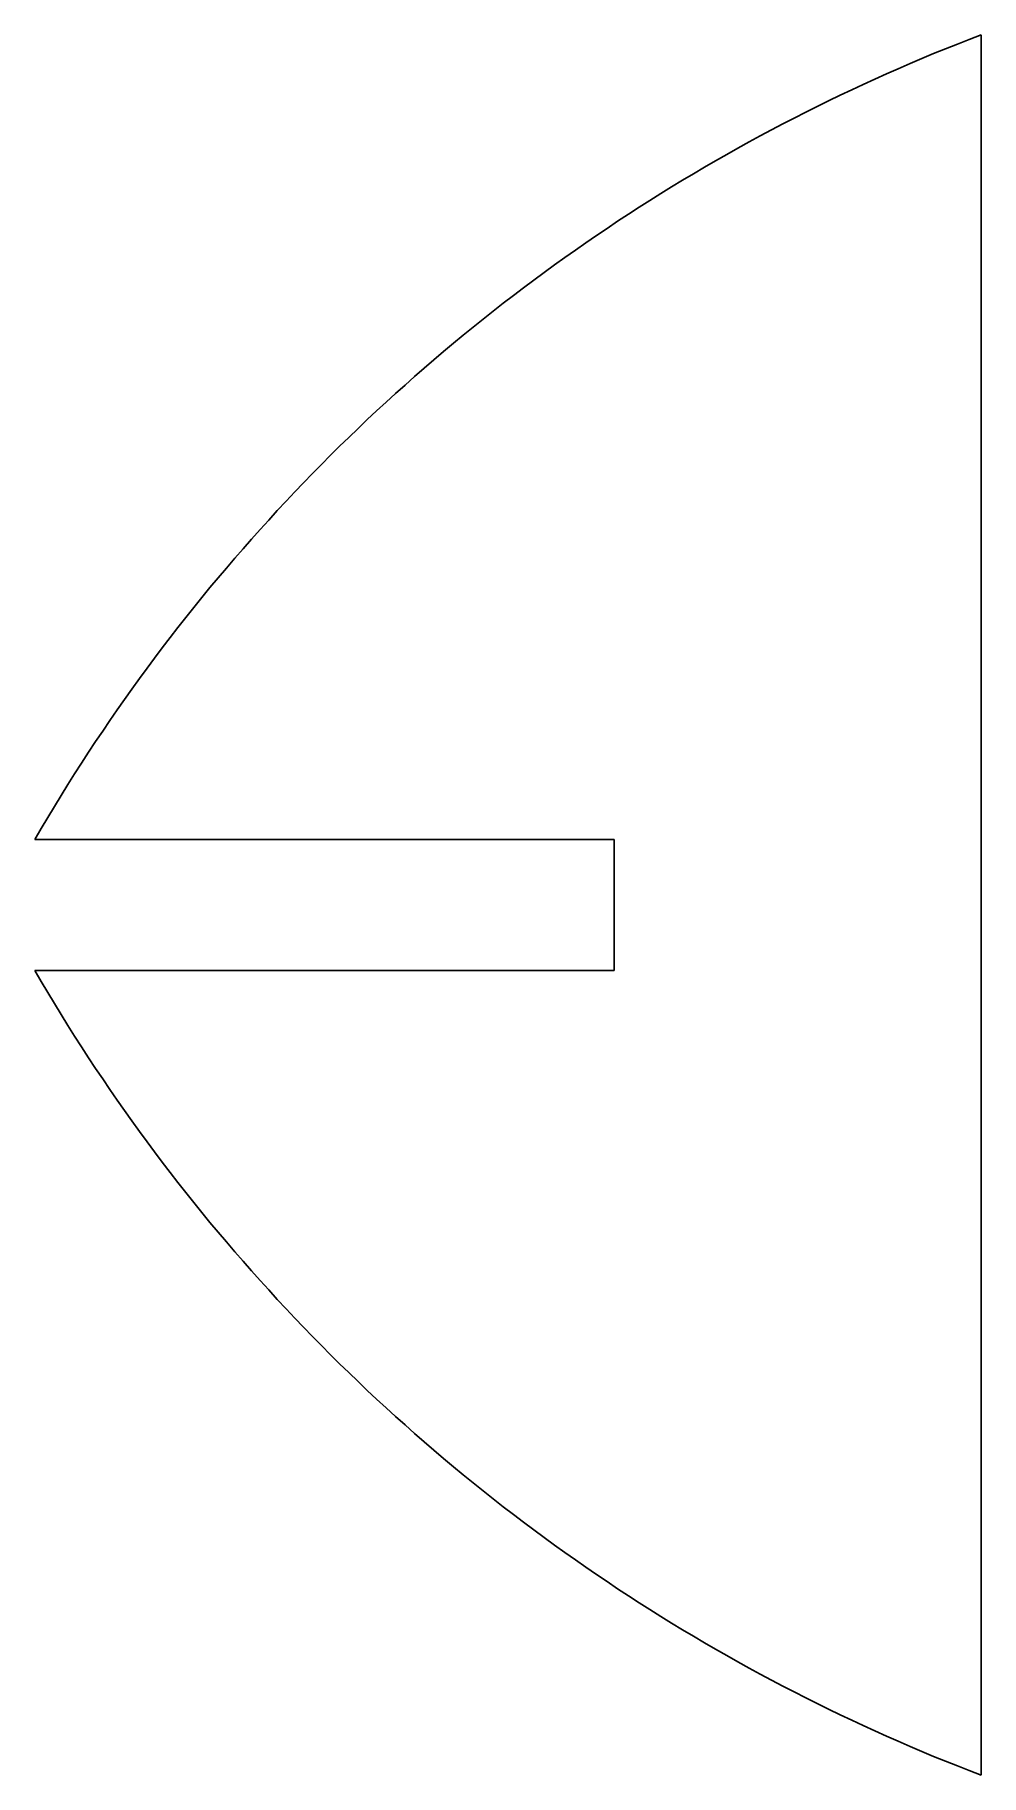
# Model space of a CAD drawing. Header units: metres. Extents: x -49.3 to -6, y -39.8 to 39.8.
import ezdxf

# ---------------------------------------------------------------- set-up
doc = ezdxf.new("R2010")
doc.units = ezdxf.units.M

msp = doc.modelspace()

# ---------------------------------------------------------------- linework, layer by layer
for p, q in [((-6.546, 39.598), (-6, 39.808)), ((-6, 39.808), (-6, -39.808)), ((-8.177, 38.946), (-7.635, 39.167)), ((-7.635, 39.167), (-7.091, 39.384)), ((-7.091, 39.384), (-6.546, 39.598)), ((-10.329, 38.023), (-9.793, 38.259)), ((-9.793, 38.259), (-9.256, 38.492)), ((-9.256, 38.492), (-8.717, 38.721)), ((-8.717, 38.721), (-8.177, 38.946)), ((-11.926, 37.293), (-11.395, 37.54)), ((-11.395, 37.54), (-10.863, 37.783)), ((-10.863, 37.783), (-10.329, 38.023)), ((-13.507, 36.529), (-12.982, 36.787)), ((-12.982, 36.787), (-12.455, 37.042)), ((-12.455, 37.042), (-11.926, 37.293)), ((-15.072, 35.734), (-14.553, 36.002)), ((-14.553, 36.002), (-14.031, 36.268)), ((-14.031, 36.268), (-13.507, 36.529)), ((-16.621, 34.906), (-16.107, 35.185)), ((-16.107, 35.185), (-15.591, 35.461)), ((-15.591, 35.461), (-15.072, 35.734)), ((-18.152, 34.046), (-17.644, 34.336)), ((-17.644, 34.336), (-17.133, 34.623)), ((-17.133, 34.623), (-16.621, 34.906)), ((-19.665, 33.155), (-19.163, 33.455)), ((-19.163, 33.455), (-18.659, 33.752)), ((-18.659, 33.752), (-18.152, 34.046)), ((-20.664, 32.543), (-20.166, 32.851)), ((-20.166, 32.851), (-19.665, 33.155)), ((-22.145, 31.6), (-21.654, 31.918)), ((-21.654, 31.918), (-21.16, 32.232)), ((-21.16, 32.232), (-20.664, 32.543)), ((-23.122, 30.955), (-22.635, 31.279)), ((-22.635, 31.279), (-22.145, 31.6)), ((-24.57, 29.962), (-24.09, 30.296)), ((-24.09, 30.296), (-23.607, 30.627)), ((-23.607, 30.627), (-23.122, 30.955)), ((-25.524, 29.283), (-25.048, 29.624)), ((-25.048, 29.624), (-24.57, 29.962)), ((-26.469, 28.591), (-25.997, 28.939)), ((-25.997, 28.939), (-25.524, 29.283)), ((-27.867, 27.529), (-27.403, 27.886)), ((-27.403, 27.886), (-26.937, 28.24)), ((-26.937, 28.24), (-26.469, 28.591)), ((-28.787, 26.805), (-28.328, 27.169)), ((-28.328, 27.169), (-27.867, 27.529)), ((-29.697, 26.069), (-29.244, 26.439)), ((-29.244, 26.439), (-28.787, 26.805)), ((-30.597, 25.32), (-30.148, 25.696)), ((-30.148, 25.696), (-29.697, 26.069)), ((-31.487, 24.559), (-31.043, 24.941)), ((-31.043, 24.941), (-30.597, 25.32)), ((-32.365, 23.785), (-31.927, 24.174)), ((-31.927, 24.174), (-31.487, 24.559)), ((-33.233, 23), (-32.801, 23.394)), ((-32.801, 23.394), (-32.365, 23.785)), ((-34.091, 22.203), (-33.663, 22.603)), ((-33.663, 22.603), (-33.233, 23)), ((-34.937, 21.393), (-34.515, 21.799)), ((-34.515, 21.799), (-34.091, 22.203)), ((-35.772, 20.573), (-35.356, 20.985)), ((-35.356, 20.985), (-34.937, 21.393)), ((-36.595, 19.741), (-36.185, 20.158)), ((-36.185, 20.158), (-35.772, 20.573)), ((-37.407, 18.897), (-37.003, 19.32)), ((-37.003, 19.32), (-36.595, 19.741)), ((-38.208, 18.043), (-37.809, 18.472)), ((-37.809, 18.472), (-37.407, 18.897)), ((-38.996, 17.178), (-38.603, 17.612)), ((-38.603, 17.612), (-38.208, 18.043)), ((-39.773, 16.301), (-39.386, 16.741)), ((-39.386, 16.741), (-38.996, 17.178)), ((-40.156, 15.859), (-39.773, 16.301)), ((-40.914, 14.967), (-40.537, 15.415)), ((-40.537, 15.415), (-40.156, 15.859)), ((-41.66, 14.065), (-41.289, 14.517)), ((-41.289, 14.517), (-40.914, 14.967)), ((-42.394, 13.152), (-42.029, 13.61)), ((-42.029, 13.61), (-41.66, 14.065)), ((-42.756, 12.692), (-42.394, 13.152)), ((-43.47, 11.765), (-43.114, 12.23)), ((-43.114, 12.23), (-42.756, 12.692)), ((-44.171, 10.827), (-43.822, 11.297)), ((-43.822, 11.297), (-43.47, 11.765)), ((-44.86, 9.881), (-44.517, 10.355)), ((-44.517, 10.355), (-44.171, 10.827)), ((-45.199, 9.404), (-44.86, 9.881)), ((-45.868, 8.443), (-45.535, 8.924)), ((-45.535, 8.924), (-45.199, 9.404)), ((-46.198, 7.959), (-45.868, 8.443)), ((-46.846, 6.984), (-46.524, 7.473)), ((-46.524, 7.473), (-46.198, 7.959)), ((-47.482, 6.001), (-47.166, 6.494)), ((-47.166, 6.494), (-46.846, 6.984)), ((-47.794, 5.506), (-47.482, 6.001)), ((-48.409, 4.51), (-48.103, 5.009)), ((-48.103, 5.009), (-47.794, 5.506)), ((-49.01, 3.505), (-48.711, 4.009)), ((-48.711, 4.009), (-48.409, 4.51)), ((-49.306, 3), (-49.01, 3.505)), ((-22.8, 3), (-49.306, 3)), ((-22.8, -3), (-22.8, 3)), ((-49.306, -3), (-49.01, -3.505)), ((-22.8, -3), (-49.306, -3)), ((-49.01, -3.505), (-48.711, -4.009)), ((-48.711, -4.009), (-48.409, -4.51)), ((-48.409, -4.51), (-48.103, -5.009)), ((-48.103, -5.009), (-47.794, -5.506)), ((-47.794, -5.506), (-47.482, -6.001)), ((-47.482, -6.001), (-47.166, -6.494)), ((-47.166, -6.494), (-46.846, -6.984)), ((-46.846, -6.984), (-46.524, -7.473)), ((-46.524, -7.473), (-46.198, -7.959)), ((-46.198, -7.959), (-45.868, -8.443)), ((-45.868, -8.443), (-45.535, -8.924)), ((-45.535, -8.924), (-45.199, -9.404)), ((-45.199, -9.404), (-44.86, -9.881)), ((-44.86, -9.881), (-44.517, -10.355)), ((-44.517, -10.355), (-44.171, -10.827)), ((-44.171, -10.827), (-43.822, -11.297)), ((-43.822, -11.297), (-43.47, -11.765)), ((-43.47, -11.765), (-43.114, -12.23)), ((-43.114, -12.23), (-42.756, -12.692)), ((-42.756, -12.692), (-42.394, -13.152)), ((-42.394, -13.152), (-42.029, -13.61)), ((-42.029, -13.61), (-41.66, -14.065)), ((-41.66, -14.065), (-41.289, -14.517)), ((-41.289, -14.517), (-40.914, -14.967)), ((-40.914, -14.967), (-40.537, -15.415)), ((-40.537, -15.415), (-40.156, -15.859)), ((-40.156, -15.859), (-39.773, -16.301)), ((-39.773, -16.301), (-39.386, -16.741)), ((-39.386, -16.741), (-38.996, -17.178)), ((-38.996, -17.178), (-38.603, -17.612)), ((-38.603, -17.612), (-38.208, -18.043)), ((-38.208, -18.043), (-37.809, -18.472)), ((-37.809, -18.472), (-37.407, -18.897)), ((-37.407, -18.897), (-37.003, -19.32)), ((-37.003, -19.32), (-36.595, -19.741)), ((-36.595, -19.741), (-36.185, -20.158)), ((-36.185, -20.158), (-35.772, -20.573)), ((-35.772, -20.573), (-35.356, -20.985)), ((-35.356, -20.985), (-34.937, -21.393)), ((-34.937, -21.393), (-34.515, -21.799)), ((-34.515, -21.799), (-34.091, -22.203)), ((-34.091, -22.203), (-33.663, -22.603)), ((-33.663, -22.603), (-33.233, -23)), ((-33.233, -23), (-32.801, -23.394)), ((-32.801, -23.394), (-32.365, -23.785)), ((-32.365, -23.785), (-31.927, -24.174)), ((-31.927, -24.174), (-31.487, -24.559)), ((-31.487, -24.559), (-31.043, -24.941)), ((-31.043, -24.941), (-30.597, -25.32)), ((-30.597, -25.32), (-30.148, -25.696)), ((-30.148, -25.696), (-29.697, -26.069)), ((-29.697, -26.069), (-29.244, -26.439)), ((-29.244, -26.439), (-28.787, -26.805)), ((-28.787, -26.805), (-28.328, -27.169)), ((-28.328, -27.169), (-27.867, -27.529)), ((-27.867, -27.529), (-27.403, -27.886)), ((-27.403, -27.886), (-26.937, -28.24)), ((-26.937, -28.24), (-26.469, -28.591)), ((-26.469, -28.591), (-25.997, -28.939)), ((-25.997, -28.939), (-25.524, -29.283)), ((-25.524, -29.283), (-25.048, -29.624)), ((-25.048, -29.624), (-24.57, -29.962)), ((-24.57, -29.962), (-24.09, -30.296)), ((-24.09, -30.296), (-23.607, -30.627)), ((-23.607, -30.627), (-23.122, -30.955)), ((-23.122, -30.955), (-22.635, -31.279)), ((-22.635, -31.279), (-22.145, -31.6)), ((-22.145, -31.6), (-21.654, -31.918)), ((-21.654, -31.918), (-21.16, -32.232)), ((-21.16, -32.232), (-20.664, -32.543)), ((-20.664, -32.543), (-20.166, -32.851)), ((-20.166, -32.851), (-19.665, -33.155)), ((-19.665, -33.155), (-19.163, -33.455)), ((-19.163, -33.455), (-18.659, -33.752)), ((-18.659, -33.752), (-18.152, -34.046)), ((-18.152, -34.046), (-17.644, -34.336)), ((-17.644, -34.336), (-17.133, -34.623)), ((-17.133, -34.623), (-16.621, -34.906)), ((-16.621, -34.906), (-16.107, -35.185)), ((-16.107, -35.185), (-15.591, -35.461)), ((-15.591, -35.461), (-15.072, -35.734)), ((-15.072, -35.734), (-14.553, -36.002)), ((-14.553, -36.002), (-14.031, -36.268)), ((-14.031, -36.268), (-13.507, -36.529)), ((-13.507, -36.529), (-12.982, -36.787)), ((-12.982, -36.787), (-12.455, -37.042)), ((-12.455, -37.042), (-11.926, -37.293)), ((-11.926, -37.293), (-11.395, -37.54)), ((-11.395, -37.54), (-10.863, -37.783)), ((-10.863, -37.783), (-10.329, -38.023)), ((-10.329, -38.023), (-9.793, -38.259)), ((-9.793, -38.259), (-9.256, -38.492)), ((-9.256, -38.492), (-8.717, -38.721)), ((-8.717, -38.721), (-8.177, -38.946)), ((-8.177, -38.946), (-7.635, -39.167)), ((-7.635, -39.167), (-7.091, -39.384)), ((-7.091, -39.384), (-6.546, -39.598)), ((-6.546, -39.598), (-6, -39.808))]:
    msp.add_line(p, q)

doc.saveas('drawing.dxf')
